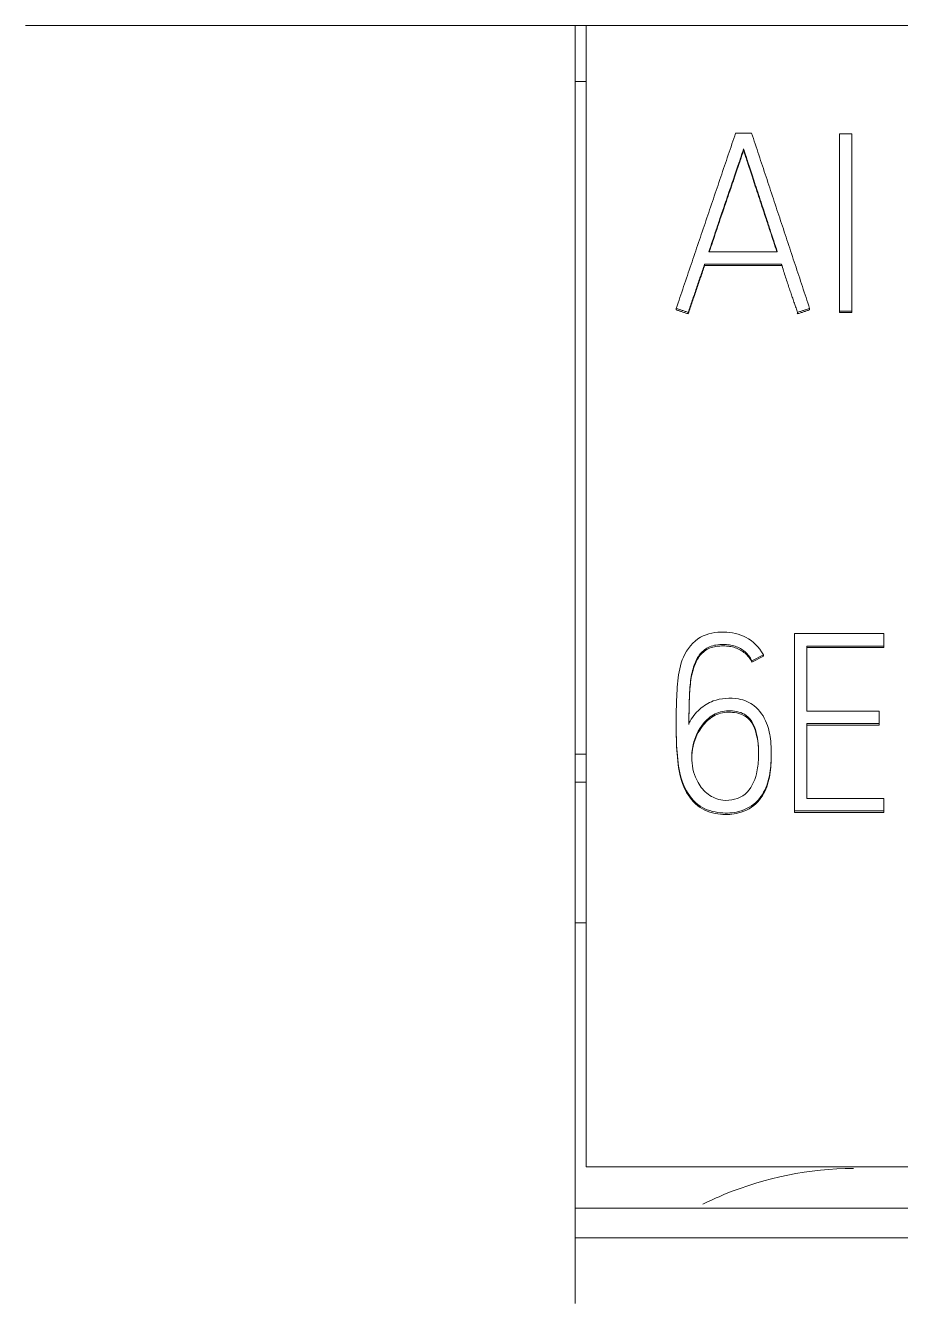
# Model space of a CAD drawing. Header units: millimetres. Extents: x 4137 to 6698, y 1400 to 3585.
# Drawn here: x 5938.25 to 5946.05, y 3361.38 to 3372.78 of the extents above; entities that cross this region are included whole.
import ezdxf

# ---------------------------------------------------------------- set-up
doc = ezdxf.new("R2010")
doc.units = ezdxf.units.MM
doc.layers.add('000-PI-Oprema', color=30, linetype='Continuous', lineweight=5)

msp = doc.modelspace()

# ---------------------------------------------------------------- linework, layer by layer
at = {"layer": '000-PI-Oprema', "color": 0, "linetype": 'ByBlock', "lineweight": 0}
for p, q in [((5943.148, 3372.785), (5938.248, 3372.785)), ((5943.248, 3372.785), (5943.148, 3372.785)), ((5968.048, 3372.785), (5943.248, 3372.785)), ((5943.248, 3362.602), (5943.248, 3372.785)), ((5943.248, 3372.285), (5943.148, 3372.285)), ((5944.651, 3371.685), (5944.651, 3371.673)), ((5944.303, 3370.655), (5944.303, 3370.643)), ((5944.989, 3370.655), (5944.989, 3370.643)), ((5944.05, 3370.261), (5944.05, 3370.248)), ((5944.157, 3370.226), (5944.157, 3370.213)), ((5945.131, 3370.213), (5945.129, 3370.219)), ((5945.131, 3370.226), (5945.131, 3370.213)), ((5945.24, 3370.261), (5945.24, 3370.248)), ((5945.506, 3370.237), (5945.506, 3370.224)), ((5945.617, 3370.237), (5945.617, 3370.224)), ((5945.104, 3367.36), (5945.104, 3365.778)), ((5945.901, 3367.36), (5945.104, 3367.36)), ((5945.901, 3367.248), (5945.901, 3367.36)), ((5945.215, 3366.667), (5945.215, 3367.248)), ((5945.215, 3367.248), (5945.901, 3367.248)), ((5945.901, 3367.248), (5945.901, 3367.236)), ((5944.827, 3367.171), (5944.725, 3367.118)), ((5944.827, 3367.158), (5944.725, 3367.106)), ((5944.827, 3367.171), (5944.827, 3367.158)), ((5945.215, 3367.236), (5945.901, 3367.236)), ((5944.725, 3367.118), (5944.725, 3367.106)), ((5944.05, 3366.576), (5944.05, 3366.563)), ((5945.859, 3366.667), (5945.215, 3366.667)), ((5945.215, 3365.888), (5945.215, 3366.557)), ((5945.215, 3366.557), (5945.859, 3366.557)), ((5945.859, 3366.557), (5945.859, 3366.667)), ((5945.859, 3366.557), (5945.859, 3366.544)), ((5945.215, 3366.544), (5945.859, 3366.544)), ((5943.148, 3366.285), (5943.248, 3366.285)), ((5944.898, 3366.273), (5944.898, 3366.286)), ((5943.248, 3366.035), (5943.148, 3366.035)), ((5945.901, 3365.888), (5945.215, 3365.888)), ((5945.901, 3365.778), (5945.901, 3365.888)), ((5945.104, 3365.778), (5945.104, 3365.765)), ((5945.104, 3365.778), (5945.901, 3365.778)), ((5945.104, 3365.765), (5945.901, 3365.765)), ((5945.901, 3365.778), (5945.901, 3365.765)), ((5943.248, 3364.78), (5943.148, 3364.78)), ((5968.048, 3362.602), (5943.248, 3362.602)), ((5968.148, 3362.234), (5943.148, 3362.234)), ((5943.148, 3361.97), (5943.148, 3361.385)), ((5968.148, 3361.97), (5943.148, 3361.97))]:
    msp.add_line(p, q, dxfattribs=at)
for points, knots in [([(5943.148, 3372.785), (5943.148, 3371.7), (5943.148, 3368.097), (5943.148, 3364.491), (5943.148, 3361.97)], [0, 0, 0, 0, 0.301146, 1, 1, 1, 1]), ([(5944.651, 3371.685), (5944.649, 3371.677), (5944.641, 3371.655), (5944.628, 3371.615), (5944.61, 3371.562), (5944.588, 3371.496), (5944.563, 3371.422), (5944.535, 3371.341), (5944.505, 3371.253), (5944.473, 3371.16), (5944.44, 3371.063), (5944.407, 3370.964), (5944.374, 3370.865), (5944.352, 3370.8), (5944.341, 3370.767)], [0, 0, 0, 0, 0.027278, 0.070772, 0.130481, 0.202611, 0.283368, 0.372754, 0.469089, 0.570695, 0.677572, 0.786406, 0.893882, 1, 1, 1, 1]), ([(5944.951, 3370.767), (5944.941, 3370.8), (5944.919, 3370.865), (5944.887, 3370.964), (5944.855, 3371.063), (5944.823, 3371.16), (5944.792, 3371.253), (5944.763, 3371.341), (5944.736, 3371.422), (5944.712, 3371.496), (5944.691, 3371.562), (5944.674, 3371.615), (5944.661, 3371.655), (5944.654, 3371.677), (5944.651, 3371.685)], [0, 0, 0, 0, 0.106064, 0.213567, 0.322511, 0.429491, 0.5311, 0.627338, 0.716604, 0.797292, 0.869405, 0.929132, 0.972664, 1, 1, 1, 1]), ([(5944.651, 3371.673), (5944.649, 3371.664), (5944.641, 3371.643), (5944.628, 3371.603), (5944.61, 3371.549), (5944.588, 3371.484), (5944.563, 3371.41), (5944.535, 3371.328), (5944.505, 3371.24), (5944.473, 3371.147), (5944.44, 3371.05), (5944.407, 3370.951), (5944.375, 3370.857), (5944.355, 3370.796), (5944.345, 3370.767)], [0, 0, 0, 0, 0.027661, 0.071766, 0.132313, 0.205456, 0.287346, 0.377986, 0.475674, 0.578706, 0.687084, 0.797446, 0.90643, 1, 1, 1, 1]), ([(5944.947, 3370.767), (5944.938, 3370.796), (5944.918, 3370.857), (5944.887, 3370.951), (5944.855, 3371.05), (5944.823, 3371.147), (5944.792, 3371.24), (5944.763, 3371.328), (5944.736, 3371.41), (5944.712, 3371.484), (5944.691, 3371.549), (5944.674, 3371.603), (5944.661, 3371.643), (5944.654, 3371.664), (5944.651, 3371.673)], [0, 0, 0, 0, 0.093515, 0.202527, 0.313001, 0.421482, 0.524517, 0.622107, 0.712625, 0.794447, 0.867572, 0.928138, 0.97228, 1, 1, 1, 1]), ([(5945.131, 3370.226), (5945.127, 3370.239), (5945.118, 3370.266), (5945.104, 3370.308), (5945.089, 3370.35), (5945.074, 3370.393), (5945.059, 3370.438), (5945.043, 3370.487), (5945.025, 3370.54), (5945.007, 3370.596), (5944.995, 3370.635), (5944.989, 3370.655)], [0, 0, 0, 0, 0.091427, 0.189007, 0.292759, 0.387174, 0.491688, 0.606301, 0.72982, 0.861052, 1, 1, 1, 1]), ([(5944.163, 3366.561), (5944.189, 3366.61), (5944.25, 3366.687), (5944.368, 3366.764), (5944.491, 3366.785), (5944.619, 3366.784), (5944.767, 3366.722), (5944.864, 3366.571), (5944.899, 3366.39), (5944.9, 3366.209), (5944.874, 3366.025), (5944.788, 3365.855), (5944.621, 3365.763), (5944.435, 3365.753), (5944.247, 3365.806), (5944.11, 3365.983), (5944.059, 3366.213), (5944.049, 3366.46), (5944.05, 3366.704), (5944.059, 3366.936), (5944.098, 3367.161), (5944.248, 3367.349), (5944.472, 3367.387), (5944.689, 3367.341), (5944.786, 3367.241), (5944.827, 3367.171)], [0, 0, 0, 0, 0.03564, 0.067865, 0.092923, 0.119268, 0.154068, 0.197126, 0.234707, 0.279879, 0.320329, 0.360962, 0.405677, 0.442102, 0.485709, 0.532505, 0.586175, 0.644312, 0.701767, 0.753421, 0.803151, 0.856352, 0.904259, 0.950465, 1, 1, 1, 1]), ([(5944.725, 3367.118), (5944.717, 3367.134), (5944.699, 3367.162), (5944.665, 3367.199), (5944.623, 3367.228), (5944.576, 3367.249), (5944.525, 3367.261), (5944.467, 3367.265), (5944.407, 3367.261), (5944.349, 3367.246), (5944.301, 3367.218), (5944.262, 3367.18), (5944.231, 3367.133), (5944.208, 3367.077), (5944.19, 3367.012), (5944.177, 3366.938), (5944.17, 3366.856), (5944.166, 3366.765), (5944.164, 3366.666), (5944.163, 3366.597), (5944.163, 3366.561)], [0, 0, 0, 0, 0.043481, 0.085549, 0.127923, 0.170971, 0.214845, 0.260884, 0.317917, 0.367656, 0.41257, 0.456833, 0.503792, 0.555243, 0.612421, 0.675966, 0.746378, 0.823872, 0.908402, 1, 1, 1, 1]), ([(5944.725, 3367.106), (5944.717, 3367.121), (5944.699, 3367.149), (5944.665, 3367.186), (5944.623, 3367.215), (5944.576, 3367.236), (5944.525, 3367.248), (5944.467, 3367.252), (5944.407, 3367.248), (5944.349, 3367.233), (5944.301, 3367.206), (5944.262, 3367.168), (5944.231, 3367.121), (5944.208, 3367.064), (5944.19, 3366.999), (5944.177, 3366.926), (5944.17, 3366.843), (5944.166, 3366.752), (5944.164, 3366.653), (5944.163, 3366.585), (5944.163, 3366.549)], [0, 0, 0, 0, 0.043481, 0.085549, 0.127923, 0.170971, 0.214845, 0.260884, 0.317917, 0.367656, 0.41257, 0.456833, 0.503792, 0.555243, 0.612421, 0.675966, 0.746378, 0.823872, 0.908402, 1, 1, 1, 1]), ([(5944.534, 3366.672), (5944.485, 3366.673), (5944.393, 3366.656), (5944.266, 3366.544), (5944.196, 3366.393), (5944.181, 3366.208), (5944.222, 3366.047), (5944.329, 3365.918), (5944.485, 3365.853), (5944.686, 3365.904), (5944.77, 3366.088), (5944.788, 3366.27), (5944.782, 3366.453), (5944.712, 3366.638), (5944.583, 3366.67), (5944.534, 3366.672)], [0, 0, 0, 0, 0.0625, 0.125, 0.21875, 0.28125, 0.375, 0.4375, 0.5, 0.59375, 0.6875, 0.75, 0.84375, 0.9375, 1, 1, 1, 1]), ([(5944.898, 3366.275), (5944.898, 3366.246), (5944.895, 3366.159), (5944.874, 3366.013), (5944.788, 3365.842), (5944.621, 3365.75), (5944.435, 3365.74), (5944.247, 3365.794), (5944.11, 3365.971), (5944.059, 3366.2), (5944.051, 3366.401), (5944.05, 3366.525), (5944.05, 3366.563)], [0, 0, 0, 0, 0.047379, 0.146039, 0.245143, 0.354204, 0.443047, 0.549405, 0.663541, 0.794443, 0.936242, 1, 1, 1, 1]), ([(5944.534, 3366.659), (5944.485, 3366.661), (5944.393, 3366.643), (5944.266, 3366.531), (5944.201, 3366.39), (5944.189, 3366.284), (5944.189, 3366.247)], [0, 0, 0, 0, 0.232842, 0.465685, 0.814948, 1, 1, 1, 1]), ([(5944.785, 3366.286), (5944.785, 3366.337), (5944.776, 3366.457), (5944.712, 3366.626), (5944.583, 3366.657), (5944.534, 3366.659)], [0, 0, 0, 0, 0.310868, 0.724347, 1, 1, 1, 1]), ([(5945.63, 3362.589), (5945.237, 3362.589), (5944.774, 3362.494), (5944.35, 3362.301), (5944.286, 3362.269)], [0, 0, 0, 0, 0.846072, 1, 1, 1, 1])]:
    msp.add_open_spline(points, degree=3, knots=knots, dxfattribs=at)
for points in [[(5944.05, 3370.261), (5944.58, 3371.826)], [(5944.58, 3371.826), (5944.722, 3371.826)], [(5944.722, 3371.826), (5945.24, 3370.261)], [(5945.506, 3371.82), (5945.617, 3371.82)], [(5945.506, 3370.237), (5945.506, 3371.82)], [(5945.617, 3371.82), (5945.617, 3370.237)], [(5944.341, 3370.767), (5944.951, 3370.767)], [(5944.303, 3370.655), (5944.157, 3370.226)], [(5944.303, 3370.643), (5944.157, 3370.213)], [(5944.989, 3370.655), (5944.303, 3370.655)], [(5944.989, 3370.643), (5944.303, 3370.643)], [(5944.157, 3370.226), (5944.05, 3370.261)], [(5944.157, 3370.213), (5944.05, 3370.248)], [(5945.24, 3370.261), (5945.131, 3370.226)], [(5945.24, 3370.248), (5945.131, 3370.213)], [(5945.617, 3370.237), (5945.506, 3370.237)], [(5945.617, 3370.224), (5945.506, 3370.224)]]:
    msp.add_open_spline(points, degree=1, dxfattribs=at)

doc.saveas('drawing.dxf')
